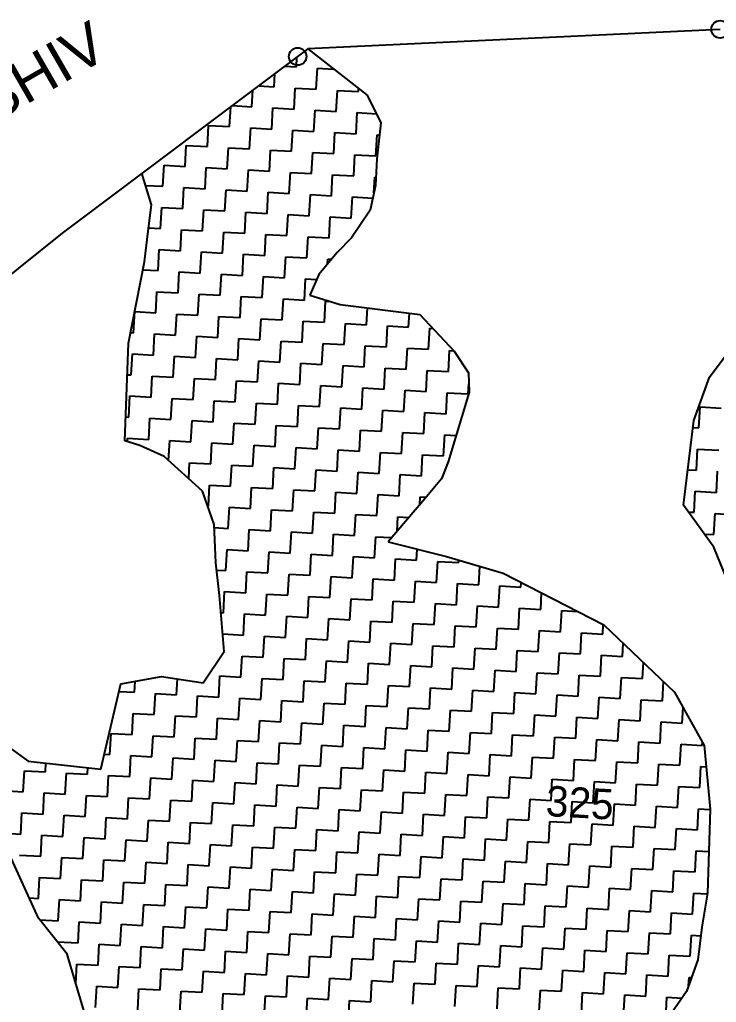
# Model space of a CAD drawing. Header units: metres. Extents: x 284689 to 287152, y 2012663 to 2015676.
# Drawn here: x 285508.4 to 285719.2, y 2015063.5 to 2015360.6 of the extents above; entities that cross this region are included whole.
import ezdxf
from ezdxf.enums import TextEntityAlignment as Align

# ---------------------------------------------------------------- set-up
doc = ezdxf.new("R2010")
doc.units = ezdxf.units.M
doc.header["$MEASUREMENT"] = 0
for name, color, linetype in [('POLY_HATCH', 12, 'Continuous'), ('TEXT_MAPOUT', 7, 'Continuous'), ('TEXT_PARCEL', 7, 'Continuous'), ('V_BOUND_LINE', 7, 'Continuous')]:
    doc.layers.add(name, color=color, linetype=linetype)
doc.styles.get("Standard").update_dxf_attribs({"font": 'arial.ttf'})
doc.styles.add('TEXT_MAP', font='')
doc.styles.get('TEXT_MAP').set_extended_font_data('Kruti Dev 050')

msp = doc.modelspace()

# ---------------------------------------------------------------- linework, layer by layer
for centre in [(285720.36, 2015357.71), (285592.54, 2015349.49)]:
    msp.add_circle(centre, 2.65)
at = {"layer": 'POLY_HATCH'}
for p, q in [((285595.62, 2015351.8), (285613.54, 2015337.83)), ((285613.54, 2015337.83), (285617.71, 2015329.48)), ((285617.71, 2015329.48), (285616.52, 2015318.54)), ((285616.52, 2015318.54), (285616.06, 2015310.45)), ((285548.33, 2015304.7), (285545.43, 2015314.18)), ((285616.06, 2015310.45), (285614.48, 2015303.01)), ((285547.29, 2015296.65), (285548.33, 2015304.7)), ((285614.48, 2015303.01), (285608.79, 2015294.64)), ((285546.2, 2015287.44), (285547.29, 2015296.65)), ((285608.79, 2015294.64), (285604.49, 2015290.25)), ((285604.49, 2015290.25), (285598.9, 2015283.61)), ((285541.33, 2015262.8), (285546.2, 2015287.44)), ((285598.9, 2015283.61), (285596.23, 2015277.38)), ((285596.23, 2015277.38), (285605.35, 2015274.55)), ((285605.35, 2015274.55), (285629.52, 2015271.46)), ((285629.52, 2015271.46), (285639.92, 2015260.44)), ((285717.17, 2015252.53), (285730.34, 2015270.33)), ((285540.26, 2015233.31), (285541.33, 2015262.8)), ((285639.92, 2015260.44), (285644.19, 2015253.83)), ((285644.19, 2015253.83), (285644.44, 2015248.02)), ((285712.37, 2015239.47), (285717.17, 2015252.53)), ((285644.44, 2015248.02), (285638.04, 2015226.95)), ((285709.27, 2015213.85), (285712.37, 2015239.47)), ((285544.81, 2015231.9), (285540.26, 2015233.31)), ((285552.16, 2015228.59), (285544.81, 2015231.9)), ((285563.75, 2015218.09), (285552.16, 2015228.59)), ((285638.04, 2015226.95), (285636.01, 2015221.84)), ((285636.01, 2015221.84), (285631.03, 2015215.75)), ((285567.24, 2015208.04), (285563.75, 2015218.09)), ((285631.03, 2015215.75), (285619.87, 2015202.78)), ((285718.41, 2015201.17), (285709.27, 2015213.85)), ((285567.75, 2015196.42), (285567.24, 2015208.04)), ((285619.87, 2015202.78), (285637.59, 2015198.31)), ((285725.05, 2015185.15), (285718.41, 2015201.17)), ((285637.59, 2015198.31), (285654.7, 2015193.29)), ((285568.93, 2015186.51), (285567.75, 2015196.42)), ((285654.7, 2015193.29), (285685.13, 2015177.68)), ((285570.3, 2015169.63), (285568.93, 2015186.51)), ((285685.13, 2015177.68), (285706.6, 2015157.35)), ((285563.97, 2015160.13), (285570.3, 2015169.63)), ((285539.02, 2015159.8), (285551.32, 2015162)), ((285551.32, 2015162), (285563.97, 2015160.13)), ((285532.94, 2015134.07), (285539.02, 2015159.8)), ((285706.6, 2015157.35), (285715.55, 2015141.2)), ((285503.24, 2015142.11), (285511.04, 2015136.46)), ((285715.55, 2015141.2), (285717.37, 2015121.98)), ((285511.04, 2015136.46), (285532.94, 2015134.07)), ((285717.37, 2015121.98), (285716.52, 2015096.54)), ((285514.12, 2015089.02), (285504.3, 2015110.43)), ((285716.52, 2015096.54), (285714.78, 2015086.21)), ((285522.78, 2015078.11), (285514.12, 2015089.02)), ((285714.78, 2015086.21), (285713.65, 2015076.42)), ((285533.99, 2015040.39), (285522.78, 2015078.11)), ((285713.65, 2015076.42), (285710.21, 2015066.76)), ((285710.21, 2015066.76), (285699.48, 2015051.41))]:
    msp.add_line(p, q, dxfattribs=at)
at = {"layer": 'POLY_HATCH', "linetype": 'Continuous'}
for p, q in [((285592.16, 2015346.35), (285592.32, 2015349.33)), ((285588.61, 2015346.55), (285592.16, 2015346.35)), ((285598.17, 2015339.62), (285598.53, 2015345.99)), ((285598.53, 2015345.99), (285603.43, 2015345.72)), ((285585.42, 2015340.33), (285585.65, 2015344.33)), ((285580.68, 2015340.6), (285585.42, 2015340.33)), ((285591.44, 2015333.6), (285591.8, 2015339.97)), ((285591.8, 2015339.97), (285598.17, 2015339.62)), ((285610.92, 2015338.9), (285610.98, 2015339.83)), ((285578.69, 2015334.32), (285578.97, 2015339.32)), ((285604.19, 2015332.88), (285604.55, 2015339.26)), ((285604.55, 2015339.26), (285610.92, 2015338.9)), ((285571.96, 2015328.3), (285572.3, 2015334.32)), ((285572.74, 2015334.65), (285578.69, 2015334.32)), ((285584.71, 2015327.58), (285585.07, 2015333.96)), ((285585.07, 2015333.96), (285591.44, 2015333.6)), ((285597.46, 2015326.87), (285597.82, 2015333.24)), ((285597.82, 2015333.24), (285604.19, 2015332.88)), ((285610.21, 2015326.15), (285610.56, 2015332.53)), ((285610.56, 2015332.53), (285616.35, 2015332.2)), ((285565.22, 2015322.28), (285565.58, 2015328.66)), ((285565.58, 2015328.66), (285571.96, 2015328.3)), ((285577.97, 2015321.57), (285578.33, 2015327.94)), ((285578.33, 2015327.94), (285584.71, 2015327.58)), ((285590.72, 2015320.85), (285591.08, 2015327.23)), ((285591.08, 2015327.23), (285597.46, 2015326.87)), ((285603.47, 2015320.13), (285603.83, 2015326.51)), ((285603.83, 2015326.51), (285610.21, 2015326.15)), ((285616.22, 2015319.42), (285616.58, 2015325.79)), ((285616.58, 2015325.79), (285617.3, 2015325.75)), ((285558.49, 2015316.27), (285558.85, 2015322.64)), ((285558.85, 2015322.64), (285565.22, 2015322.28)), ((285571.24, 2015315.55), (285571.6, 2015321.93)), ((285571.6, 2015321.93), (285577.97, 2015321.57)), ((285583.99, 2015314.83), (285584.35, 2015321.21)), ((285584.35, 2015321.21), (285590.72, 2015320.85)), ((285596.74, 2015314.12), (285597.1, 2015320.49)), ((285597.1, 2015320.49), (285603.47, 2015320.13)), ((285609.49, 2015313.4), (285609.85, 2015319.78)), ((285609.85, 2015319.78), (285616.22, 2015319.42)), ((285551.76, 2015310.25), (285552.12, 2015316.63)), ((285552.12, 2015316.63), (285558.49, 2015316.27)), ((285564.51, 2015309.53), (285564.87, 2015315.91)), ((285564.87, 2015315.91), (285571.24, 2015315.55)), ((285577.26, 2015308.82), (285577.62, 2015315.19)), ((285577.62, 2015315.19), (285583.99, 2015314.83)), ((285590.01, 2015308.1), (285590.37, 2015314.48)), ((285590.37, 2015314.48), (285596.74, 2015314.12)), ((285602.76, 2015307.38), (285603.11, 2015313.76)), ((285603.11, 2015313.76), (285609.49, 2015313.4)), ((285615.6, 2015308.26), (285615.86, 2015313.04)), ((285615.86, 2015313.04), (285616.21, 2015313.02)), ((285546.54, 2015310.54), (285551.76, 2015310.25)), ((285557.77, 2015303.52), (285558.13, 2015309.89)), ((285558.13, 2015309.89), (285564.51, 2015309.53)), ((285570.52, 2015302.8), (285570.88, 2015309.18)), ((285570.88, 2015309.18), (285577.26, 2015308.82)), ((285583.27, 2015302.08), (285583.63, 2015308.46)), ((285583.63, 2015308.46), (285590.01, 2015308.1)), ((285596.02, 2015301.37), (285596.38, 2015307.74)), ((285596.38, 2015307.74), (285602.76, 2015307.38)), ((285608.77, 2015300.65), (285609.13, 2015307.03)), ((285609.13, 2015307.03), (285615.26, 2015306.68)), ((285551.04, 2015297.5), (285551.4, 2015303.88)), ((285551.4, 2015303.88), (285557.77, 2015303.52)), ((285563.79, 2015296.78), (285564.15, 2015303.16)), ((285564.15, 2015303.16), (285570.52, 2015302.8)), ((285576.54, 2015296.07), (285576.9, 2015302.44)), ((285576.9, 2015302.44), (285583.27, 2015302.08)), ((285589.29, 2015295.35), (285589.65, 2015301.73)), ((285589.65, 2015301.73), (285596.02, 2015301.37)), ((285602.04, 2015294.63), (285602.4, 2015301.01)), ((285602.4, 2015301.01), (285608.77, 2015300.65)), ((285547.43, 2015297.7), (285551.04, 2015297.5)), ((285557.06, 2015290.77), (285557.42, 2015297.14)), ((285557.42, 2015297.14), (285563.79, 2015296.78)), ((285569.81, 2015290.05), (285570.17, 2015296.43)), ((285570.17, 2015296.43), (285576.54, 2015296.07)), ((285582.56, 2015289.33), (285582.92, 2015295.71)), ((285582.92, 2015295.71), (285589.29, 2015295.35)), ((285595.31, 2015288.62), (285595.67, 2015294.99)), ((285595.67, 2015294.99), (285602.04, 2015294.63)), ((285608.41, 2015294.28), (285608.44, 2015294.28)), ((285608.41, 2015294.25), (285608.41, 2015294.28)), ((285550.32, 2015284.75), (285550.68, 2015291.13)), ((285550.68, 2015291.13), (285557.06, 2015290.77)), ((285563.07, 2015284.04), (285563.43, 2015290.41)), ((285563.43, 2015290.41), (285569.81, 2015290.05)), ((285575.82, 2015283.32), (285576.18, 2015289.69)), ((285576.18, 2015289.69), (285582.56, 2015289.33)), ((285588.57, 2015282.6), (285588.93, 2015288.98)), ((285588.93, 2015288.98), (285595.31, 2015288.62)), ((285601.6, 2015286.82), (285601.68, 2015288.26)), ((285601.68, 2015288.26), (285602.76, 2015288.2)), ((285545.72, 2015285.01), (285550.32, 2015284.75)), ((285556.34, 2015278.02), (285556.7, 2015284.39)), ((285556.7, 2015284.39), (285563.07, 2015284.04)), ((285569.09, 2015277.3), (285569.45, 2015283.68)), ((285569.45, 2015283.68), (285575.82, 2015283.32)), ((285581.84, 2015276.59), (285582.2, 2015282.96)), ((285582.2, 2015282.96), (285588.57, 2015282.6)), ((285594.59, 2015275.87), (285594.95, 2015282.24)), ((285594.95, 2015282.24), (285598.23, 2015282.06)), ((285549.61, 2015272), (285549.97, 2015278.38)), ((285549.97, 2015278.38), (285556.34, 2015278.02)), ((285562.36, 2015271.29), (285562.72, 2015277.66)), ((285562.72, 2015277.66), (285569.09, 2015277.3)), ((285575.11, 2015270.57), (285575.47, 2015276.94)), ((285575.47, 2015276.94), (285581.84, 2015276.59)), ((285587.86, 2015269.85), (285588.22, 2015276.23)), ((285588.22, 2015276.23), (285594.59, 2015275.87)), ((285600.61, 2015269.14), (285600.96, 2015275.51)), ((285600.96, 2015275.51), (285602.56, 2015275.42)), ((285542.88, 2015265.99), (285543.23, 2015272.36)), ((285543.23, 2015272.36), (285549.61, 2015272)), ((285555.62, 2015265.27), (285555.98, 2015271.64)), ((285555.98, 2015271.64), (285562.36, 2015271.29)), ((285613.36, 2015268.42), (285613.64, 2015273.49)), ((285626.11, 2015267.7), (285626.34, 2015271.87)), ((285568.37, 2015264.55), (285568.73, 2015270.93)), ((285568.73, 2015270.93), (285575.11, 2015270.57)), ((285581.12, 2015263.84), (285581.48, 2015270.21)), ((285581.48, 2015270.21), (285587.86, 2015269.85)), ((285593.87, 2015263.12), (285594.23, 2015269.49)), ((285594.23, 2015269.49), (285600.61, 2015269.14)), ((285606.62, 2015262.4), (285606.98, 2015268.78)), ((285606.98, 2015268.78), (285613.36, 2015268.42)), ((285541.97, 2015266.04), (285542.88, 2015265.99)), ((285548.89, 2015259.25), (285549.25, 2015265.63)), ((285549.25, 2015265.63), (285555.62, 2015265.27)), ((285619.37, 2015261.69), (285619.73, 2015268.06)), ((285619.73, 2015268.06), (285626.11, 2015267.7)), ((285632.12, 2015260.97), (285632.48, 2015267.34)), ((285632.48, 2015267.34), (285633.46, 2015267.29)), ((285561.64, 2015258.54), (285562, 2015264.91)), ((285562, 2015264.91), (285568.37, 2015264.55)), ((285574.39, 2015257.82), (285574.75, 2015264.19)), ((285574.75, 2015264.19), (285581.12, 2015263.84)), ((285587.14, 2015257.1), (285587.5, 2015263.48)), ((285587.5, 2015263.48), (285593.87, 2015263.12)), ((285599.89, 2015256.39), (285600.25, 2015262.76)), ((285600.25, 2015262.76), (285606.62, 2015262.4)), ((285542.16, 2015253.24), (285542.52, 2015259.61)), ((285542.52, 2015259.61), (285548.89, 2015259.25)), ((285612.64, 2015255.67), (285613, 2015262.04)), ((285613, 2015262.04), (285619.37, 2015261.69)), ((285625.39, 2015254.95), (285625.75, 2015261.33)), ((285625.75, 2015261.33), (285632.12, 2015260.97)), ((285638.14, 2015254.24), (285638.5, 2015260.61)), ((285638.5, 2015260.61), (285639.83, 2015260.54)), ((285554.91, 2015252.52), (285555.27, 2015258.89)), ((285555.27, 2015258.89), (285561.64, 2015258.54)), ((285567.66, 2015251.8), (285568.02, 2015258.18)), ((285568.02, 2015258.18), (285574.39, 2015257.82)), ((285580.41, 2015251.09), (285580.77, 2015257.46)), ((285580.77, 2015257.46), (285587.14, 2015257.1)), ((285593.16, 2015250.37), (285593.52, 2015256.74)), ((285593.52, 2015256.74), (285599.89, 2015256.39)), ((285605.91, 2015249.65), (285606.26, 2015256.03)), ((285606.26, 2015256.03), (285612.64, 2015255.67)), ((285618.66, 2015248.94), (285619.01, 2015255.31)), ((285619.01, 2015255.31), (285625.39, 2015254.95)), ((285631.41, 2015248.22), (285631.76, 2015254.59)), ((285631.76, 2015254.59), (285638.14, 2015254.24)), ((285540.99, 2015253.3), (285542.16, 2015253.24)), ((285548.17, 2015246.5), (285548.53, 2015252.88)), ((285548.53, 2015252.88), (285554.91, 2015252.52)), ((285560.92, 2015245.79), (285561.28, 2015252.16)), ((285561.28, 2015252.16), (285567.66, 2015251.8)), ((285573.67, 2015245.07), (285574.03, 2015251.44)), ((285574.03, 2015251.44), (285580.41, 2015251.09)), ((285586.42, 2015244.35), (285586.78, 2015250.73)), ((285586.78, 2015250.73), (285593.16, 2015250.37)), ((285644.16, 2015247.5), (285644.33, 2015250.58)), ((285599.17, 2015243.64), (285599.53, 2015250.01)), ((285599.53, 2015250.01), (285605.91, 2015249.65)), ((285611.92, 2015242.92), (285612.28, 2015249.29)), ((285612.28, 2015249.29), (285618.66, 2015248.94)), ((285624.67, 2015242.2), (285625.03, 2015248.58)), ((285625.03, 2015248.58), (285631.41, 2015248.22)), ((285637.42, 2015241.49), (285637.78, 2015247.86)), ((285637.78, 2015247.86), (285644.16, 2015247.5)), ((285541.44, 2015240.49), (285541.8, 2015246.86)), ((285541.8, 2015246.86), (285548.17, 2015246.5)), ((285554.19, 2015239.77), (285554.55, 2015246.14)), ((285554.55, 2015246.14), (285560.92, 2015245.79)), ((285566.94, 2015239.05), (285567.3, 2015245.43)), ((285567.3, 2015245.43), (285573.67, 2015245.07)), ((285579.69, 2015238.34), (285580.05, 2015244.71)), ((285580.05, 2015244.71), (285586.42, 2015244.35)), ((285592.44, 2015237.62), (285592.8, 2015243.99)), ((285592.8, 2015243.99), (285599.17, 2015243.64)), ((285605.19, 2015236.9), (285605.55, 2015243.28)), ((285605.55, 2015243.28), (285611.92, 2015242.92)), ((285617.94, 2015236.19), (285618.3, 2015242.56)), ((285618.3, 2015242.56), (285624.67, 2015242.2)), ((285630.69, 2015235.47), (285631.05, 2015241.84)), ((285631.05, 2015241.84), (285637.42, 2015241.49)), ((285713.92, 2015237.19), (285714.28, 2015243.56)), ((285714.28, 2015243.56), (285720.65, 2015243.2)), ((285540.52, 2015240.54), (285541.44, 2015240.49)), ((285547.46, 2015233.75), (285547.82, 2015240.13)), ((285547.82, 2015240.13), (285554.19, 2015239.77)), ((285560.21, 2015233.04), (285560.57, 2015239.41)), ((285560.57, 2015239.41), (285566.94, 2015239.05)), ((285572.96, 2015232.32), (285573.32, 2015238.69)), ((285573.32, 2015238.69), (285579.69, 2015238.34)), ((285585.71, 2015231.6), (285586.07, 2015237.98)), ((285586.07, 2015237.98), (285592.44, 2015237.62)), ((285598.46, 2015230.89), (285598.81, 2015237.26)), ((285598.81, 2015237.26), (285605.19, 2015236.9)), ((285611.21, 2015230.17), (285611.56, 2015236.54)), ((285611.56, 2015236.54), (285617.94, 2015236.19)), ((285623.96, 2015229.45), (285624.31, 2015235.83)), ((285624.31, 2015235.83), (285630.69, 2015235.47)), ((285712.11, 2015237.29), (285713.92, 2015237.19)), ((285541.03, 2015233.07), (285541.08, 2015234.11)), ((285541.08, 2015234.11), (285547.46, 2015233.75)), ((285553.5, 2015227.38), (285553.83, 2015233.4)), ((285553.83, 2015233.4), (285560.21, 2015233.04)), ((285636.71, 2015228.74), (285637.06, 2015235.11)), ((285637.06, 2015235.11), (285640.46, 2015234.92)), ((285566.22, 2015226.3), (285566.58, 2015232.68)), ((285566.58, 2015232.68), (285572.96, 2015232.32)), ((285578.97, 2015225.59), (285579.33, 2015231.96)), ((285579.33, 2015231.96), (285585.71, 2015231.6)), ((285591.72, 2015224.87), (285592.08, 2015231.25)), ((285592.08, 2015231.25), (285598.46, 2015230.89)), ((285604.47, 2015224.15), (285604.83, 2015230.53)), ((285604.83, 2015230.53), (285611.21, 2015230.17)), ((285617.22, 2015223.44), (285617.58, 2015229.81)), ((285617.58, 2015229.81), (285623.96, 2015229.45)), ((285713.2, 2015224.44), (285713.56, 2015230.81)), ((285713.56, 2015230.81), (285719.94, 2015230.45)), ((285629.97, 2015222.72), (285630.33, 2015229.1)), ((285630.33, 2015229.1), (285636.71, 2015228.74)), ((285559.58, 2015221.87), (285559.85, 2015226.66)), ((285559.85, 2015226.66), (285566.22, 2015226.3)), ((285572.24, 2015219.57), (285572.6, 2015225.95)), ((285572.6, 2015225.95), (285578.97, 2015225.59)), ((285584.99, 2015218.85), (285585.35, 2015225.23)), ((285585.35, 2015225.23), (285591.72, 2015224.87)), ((285597.74, 2015218.14), (285598.1, 2015224.51)), ((285598.1, 2015224.51), (285604.47, 2015224.15)), ((285610.49, 2015217.42), (285610.85, 2015223.8)), ((285610.85, 2015223.8), (285617.22, 2015223.44)), ((285710.57, 2015224.58), (285713.2, 2015224.44)), ((285719.22, 2015217.7), (285719.58, 2015224.08)), ((285623.24, 2015216.7), (285623.6, 2015223.08)), ((285623.6, 2015223.08), (285629.97, 2015222.72)), ((285565.51, 2015213.55), (285565.87, 2015219.93)), ((285565.87, 2015219.93), (285572.24, 2015219.57)), ((285578.26, 2015212.84), (285578.62, 2015219.21)), ((285578.62, 2015219.21), (285584.99, 2015218.85)), ((285591.01, 2015212.12), (285591.37, 2015218.5)), ((285591.37, 2015218.5), (285597.74, 2015218.14)), ((285712.49, 2015211.69), (285712.84, 2015218.06)), ((285712.84, 2015218.06), (285719.22, 2015217.7)), ((285603.76, 2015211.4), (285604.11, 2015217.78)), ((285604.11, 2015217.78), (285610.49, 2015217.42)), ((285616.51, 2015210.69), (285616.86, 2015217.06)), ((285616.86, 2015217.06), (285623.24, 2015216.7)), ((285629.48, 2015213.95), (285629.61, 2015216.35)), ((285629.61, 2015216.35), (285631.43, 2015216.24)), ((285565.32, 2015213.56), (285565.51, 2015213.55)), ((285571.52, 2015206.82), (285571.88, 2015213.2)), ((285571.88, 2015213.2), (285578.26, 2015212.84)), ((285584.27, 2015206.1), (285584.63, 2015212.48)), ((285584.63, 2015212.48), (285591.01, 2015212.12)), ((285597.02, 2015205.39), (285597.38, 2015211.76)), ((285597.38, 2015211.76), (285603.76, 2015211.4)), ((285609.77, 2015204.67), (285610.13, 2015211.05)), ((285610.13, 2015211.05), (285616.51, 2015210.69)), ((285622.64, 2015206), (285622.88, 2015210.33)), ((285622.88, 2015210.33), (285626.2, 2015210.14)), ((285710.75, 2015211.78), (285712.49, 2015211.69)), ((285718.5, 2015204.95), (285718.86, 2015211.33)), ((285718.86, 2015211.33), (285725.24, 2015210.97)), ((285567.29, 2015207.06), (285571.52, 2015206.82)), ((285577.54, 2015200.09), (285577.9, 2015206.46)), ((285577.9, 2015206.46), (285584.27, 2015206.1)), ((285590.29, 2015199.37), (285590.65, 2015205.75)), ((285590.65, 2015205.75), (285597.02, 2015205.39)), ((285603.04, 2015198.65), (285603.4, 2015205.03)), ((285603.4, 2015205.03), (285609.77, 2015204.67)), ((285615.79, 2015197.94), (285616.15, 2015204.31)), ((285616.15, 2015204.31), (285620.95, 2015204.04)), ((285715.56, 2015205.12), (285718.5, 2015204.95)), ((285570.81, 2015194.07), (285571.17, 2015200.45)), ((285571.17, 2015200.45), (285577.54, 2015200.09)), ((285628.54, 2015197.22), (285628.73, 2015200.55)), ((285583.56, 2015193.35), (285583.92, 2015199.73)), ((285583.92, 2015199.73), (285590.29, 2015199.37)), ((285596.31, 2015192.64), (285596.67, 2015199.01)), ((285596.67, 2015199.01), (285603.04, 2015198.65)), ((285609.06, 2015191.92), (285609.41, 2015198.3)), ((285609.41, 2015198.3), (285615.79, 2015197.94)), ((285621.81, 2015191.2), (285622.16, 2015197.58)), ((285622.16, 2015197.58), (285628.54, 2015197.22)), ((285641.29, 2015196.5), (285641.33, 2015197.22)), ((285568.01, 2015194.23), (285570.81, 2015194.07)), ((285634.56, 2015190.49), (285634.91, 2015196.86)), ((285634.91, 2015196.86), (285641.29, 2015196.5)), ((285647.31, 2015189.77), (285647.62, 2015195.37)), ((285576.82, 2015187.34), (285577.18, 2015193.71)), ((285577.18, 2015193.71), (285583.56, 2015193.35)), ((285589.57, 2015186.62), (285589.93, 2015193)), ((285589.93, 2015193), (285596.31, 2015192.64)), ((285602.32, 2015185.9), (285602.68, 2015192.28)), ((285602.68, 2015192.28), (285609.06, 2015191.92)), ((285615.07, 2015185.19), (285615.43, 2015191.56)), ((285615.43, 2015191.56), (285621.81, 2015191.2)), ((285627.82, 2015184.47), (285628.18, 2015190.85)), ((285628.18, 2015190.85), (285634.56, 2015190.49)), ((285640.57, 2015183.75), (285640.93, 2015190.13)), ((285640.93, 2015190.13), (285647.31, 2015189.77)), ((285653.32, 2015183.04), (285653.68, 2015189.41)), ((285653.68, 2015189.41), (285660.05, 2015189.05)), ((285660.05, 2015189.05), (285660.14, 2015190.51)), ((285570.09, 2015181.32), (285570.45, 2015187.7)), ((285570.45, 2015187.7), (285576.82, 2015187.34)), ((285582.84, 2015180.61), (285583.2, 2015186.98)), ((285583.2, 2015186.98), (285589.57, 2015186.62)), ((285595.59, 2015179.89), (285595.95, 2015186.26)), ((285595.95, 2015186.26), (285602.32, 2015185.9)), ((285608.34, 2015179.17), (285608.7, 2015185.55)), ((285608.7, 2015185.55), (285615.07, 2015185.19)), ((285666.07, 2015182.32), (285666.35, 2015187.32)), ((285621.09, 2015178.46), (285621.45, 2015184.83)), ((285621.45, 2015184.83), (285627.82, 2015184.47)), ((285633.84, 2015177.74), (285634.2, 2015184.11)), ((285634.2, 2015184.11), (285640.57, 2015183.75)), ((285646.59, 2015177.02), (285646.95, 2015183.4)), ((285646.95, 2015183.4), (285653.32, 2015183.04)), ((285659.34, 2015176.31), (285659.7, 2015182.68)), ((285659.7, 2015182.68), (285666.07, 2015182.32)), ((285569.35, 2015181.36), (285570.09, 2015181.32)), ((285576.11, 2015174.59), (285576.47, 2015180.96)), ((285576.47, 2015180.96), (285582.84, 2015180.61)), ((285588.86, 2015173.87), (285589.22, 2015180.25)), ((285589.22, 2015180.25), (285595.59, 2015179.89)), ((285601.61, 2015173.16), (285601.96, 2015179.53)), ((285601.96, 2015179.53), (285608.34, 2015179.17)), ((285672.09, 2015175.59), (285672.45, 2015181.96)), ((285672.45, 2015181.96), (285677.32, 2015181.69)), ((285614.36, 2015172.44), (285614.71, 2015178.81)), ((285614.71, 2015178.81), (285621.09, 2015178.46)), ((285627.11, 2015171.72), (285627.46, 2015178.1)), ((285627.46, 2015178.1), (285633.84, 2015177.74)), ((285639.86, 2015171.01), (285640.21, 2015177.38)), ((285640.21, 2015177.38), (285646.59, 2015177.02)), ((285652.6, 2015170.29), (285652.96, 2015176.66)), ((285652.96, 2015176.66), (285659.34, 2015176.31)), ((285684.84, 2015174.87), (285685, 2015177.75)), ((285569.87, 2015174.94), (285576.11, 2015174.59)), ((285582.12, 2015167.86), (285582.48, 2015174.23)), ((285582.48, 2015174.23), (285588.86, 2015173.87)), ((285594.87, 2015167.14), (285595.23, 2015173.51)), ((285595.23, 2015173.51), (285601.61, 2015173.16)), ((285665.35, 2015169.57), (285665.71, 2015175.95)), ((285665.71, 2015175.95), (285672.09, 2015175.59)), ((285678.1, 2015168.86), (285678.46, 2015175.23)), ((285678.46, 2015175.23), (285684.84, 2015174.87)), ((285607.62, 2015166.42), (285607.98, 2015172.8)), ((285607.98, 2015172.8), (285614.36, 2015172.44)), ((285620.37, 2015165.71), (285620.73, 2015172.08)), ((285620.73, 2015172.08), (285627.11, 2015171.72)), ((285633.12, 2015164.99), (285633.48, 2015171.36)), ((285633.48, 2015171.36), (285639.86, 2015171.01)), ((285645.87, 2015164.27), (285646.23, 2015170.65)), ((285646.23, 2015170.65), (285652.6, 2015170.29)), ((285690.85, 2015168.14), (285691.07, 2015172.05)), ((285575.39, 2015161.84), (285575.75, 2015168.21)), ((285575.75, 2015168.21), (285582.12, 2015167.86)), ((285588.14, 2015161.12), (285588.5, 2015167.5)), ((285588.5, 2015167.5), (285594.87, 2015167.14)), ((285658.62, 2015163.56), (285658.98, 2015169.93)), ((285658.98, 2015169.93), (285665.35, 2015169.57)), ((285671.37, 2015162.84), (285671.73, 2015169.21)), ((285671.73, 2015169.21), (285678.1, 2015168.86)), ((285684.12, 2015162.12), (285684.48, 2015168.5)), ((285684.48, 2015168.5), (285690.85, 2015168.14)), ((285600.89, 2015160.41), (285601.25, 2015166.78)), ((285601.25, 2015166.78), (285607.62, 2015166.42)), ((285613.64, 2015159.69), (285614, 2015166.06)), ((285614, 2015166.06), (285620.37, 2015165.71)), ((285626.39, 2015158.97), (285626.75, 2015165.35)), ((285626.75, 2015165.35), (285633.12, 2015164.99)), ((285639.14, 2015158.26), (285639.5, 2015164.63)), ((285639.5, 2015164.63), (285645.87, 2015164.27)), ((285696.87, 2015161.41), (285697.15, 2015166.31)), ((285568.66, 2015155.82), (285569.02, 2015162.2)), ((285569.02, 2015162.2), (285575.39, 2015161.84)), ((285581.41, 2015155.11), (285581.77, 2015161.48)), ((285581.77, 2015161.48), (285588.14, 2015161.12)), ((285651.89, 2015157.54), (285652.25, 2015163.91)), ((285652.25, 2015163.91), (285658.62, 2015163.56)), ((285664.64, 2015156.82), (285665, 2015163.2)), ((285665, 2015163.2), (285671.37, 2015162.84)), ((285677.39, 2015156.11), (285677.75, 2015162.48)), ((285677.75, 2015162.48), (285684.12, 2015162.12)), ((285690.14, 2015155.39), (285690.5, 2015161.76)), ((285690.5, 2015161.76), (285696.87, 2015161.41)), ((285543.16, 2015157.26), (285543.34, 2015160.57)), ((285555.91, 2015156.54), (285556.17, 2015161.29)), ((285594.16, 2015154.39), (285594.52, 2015160.76)), ((285594.52, 2015160.76), (285600.89, 2015160.41)), ((285606.91, 2015153.67), (285607.26, 2015160.05)), ((285607.26, 2015160.05), (285613.64, 2015159.69)), ((285619.66, 2015152.96), (285620.01, 2015159.33)), ((285620.01, 2015159.33), (285626.39, 2015158.97)), ((285632.41, 2015152.24), (285632.76, 2015158.61)), ((285632.76, 2015158.61), (285639.14, 2015158.26)), ((285702.89, 2015154.67), (285703.22, 2015160.56)), ((285538.48, 2015157.52), (285543.16, 2015157.26)), ((285549.17, 2015150.52), (285549.53, 2015156.9)), ((285549.53, 2015156.9), (285555.91, 2015156.54)), ((285561.92, 2015149.81), (285562.28, 2015156.18)), ((285562.28, 2015156.18), (285568.66, 2015155.82)), ((285574.67, 2015149.09), (285575.03, 2015155.46)), ((285575.03, 2015155.46), (285581.41, 2015155.11)), ((285645.16, 2015151.52), (285645.51, 2015157.9)), ((285645.51, 2015157.9), (285651.89, 2015157.54)), ((285657.9, 2015150.81), (285658.26, 2015157.18)), ((285658.26, 2015157.18), (285664.64, 2015156.82)), ((285670.65, 2015150.09), (285671.01, 2015156.46)), ((285671.01, 2015156.46), (285677.39, 2015156.11)), ((285683.4, 2015149.37), (285683.76, 2015155.75)), ((285683.76, 2015155.75), (285690.14, 2015155.39)), ((285587.42, 2015148.37), (285587.78, 2015154.75)), ((285587.78, 2015154.75), (285594.16, 2015154.39)), ((285600.17, 2015147.66), (285600.53, 2015154.03)), ((285600.53, 2015154.03), (285606.91, 2015153.67)), ((285612.92, 2015146.94), (285613.28, 2015153.31)), ((285613.28, 2015153.31), (285619.66, 2015152.96)), ((285625.67, 2015146.22), (285626.03, 2015152.6)), ((285626.03, 2015152.6), (285632.41, 2015152.24)), ((285696.15, 2015148.66), (285696.51, 2015155.03)), ((285696.51, 2015155.03), (285702.89, 2015154.67)), ((285708.9, 2015147.94), (285709.17, 2015152.72)), ((285542.44, 2015144.51), (285542.8, 2015150.88)), ((285542.8, 2015150.88), (285549.17, 2015150.52)), ((285555.19, 2015143.79), (285555.55, 2015150.16)), ((285555.55, 2015150.16), (285561.92, 2015149.81)), ((285638.42, 2015145.51), (285638.78, 2015151.88)), ((285638.78, 2015151.88), (285645.16, 2015151.52)), ((285651.17, 2015144.79), (285651.53, 2015151.16)), ((285651.53, 2015151.16), (285657.9, 2015150.81)), ((285663.92, 2015144.07), (285664.28, 2015150.45)), ((285664.28, 2015150.45), (285670.65, 2015150.09)), ((285676.67, 2015143.36), (285677.03, 2015149.73)), ((285677.03, 2015149.73), (285683.4, 2015149.37)), ((285567.94, 2015143.07), (285568.3, 2015149.45)), ((285568.3, 2015149.45), (285574.67, 2015149.09)), ((285580.69, 2015142.36), (285581.05, 2015148.73)), ((285581.05, 2015148.73), (285587.42, 2015148.37)), ((285593.44, 2015141.64), (285593.8, 2015148.01)), ((285593.8, 2015148.01), (285600.17, 2015147.66)), ((285606.19, 2015140.92), (285606.55, 2015147.3)), ((285606.55, 2015147.3), (285612.92, 2015146.94)), ((285618.94, 2015140.21), (285619.3, 2015146.58)), ((285619.3, 2015146.58), (285625.67, 2015146.22)), ((285689.42, 2015142.64), (285689.78, 2015149.01)), ((285689.78, 2015149.01), (285696.15, 2015148.66)), ((285702.17, 2015141.92), (285702.53, 2015148.3)), ((285702.53, 2015148.3), (285708.9, 2015147.94)), ((285535.71, 2015138.49), (285536.07, 2015144.86)), ((285536.07, 2015144.86), (285542.44, 2015144.51)), ((285548.46, 2015137.77), (285548.82, 2015144.15)), ((285548.82, 2015144.15), (285555.19, 2015143.79)), ((285631.69, 2015139.49), (285632.05, 2015145.86)), ((285632.05, 2015145.86), (285638.42, 2015145.51)), ((285644.44, 2015138.77), (285644.8, 2015145.15)), ((285644.8, 2015145.15), (285651.17, 2015144.79)), ((285657.19, 2015138.06), (285657.55, 2015144.43)), ((285657.55, 2015144.43), (285663.92, 2015144.07)), ((285669.94, 2015137.34), (285670.3, 2015143.71)), ((285670.3, 2015143.71), (285676.67, 2015143.36)), ((285561.21, 2015137.06), (285561.57, 2015143.43)), ((285561.57, 2015143.43), (285567.94, 2015143.07)), ((285573.96, 2015136.34), (285574.32, 2015142.71)), ((285574.32, 2015142.71), (285580.69, 2015142.36)), ((285586.71, 2015135.62), (285587.07, 2015142)), ((285587.07, 2015142), (285593.44, 2015141.64)), ((285599.46, 2015134.91), (285599.81, 2015141.28)), ((285599.81, 2015141.28), (285606.19, 2015140.92)), ((285682.69, 2015136.62), (285683.05, 2015143)), ((285683.05, 2015143), (285689.42, 2015142.64)), ((285695.44, 2015135.91), (285695.8, 2015142.28)), ((285695.8, 2015142.28), (285702.17, 2015141.92)), ((285708.19, 2015135.19), (285708.54, 2015141.56)), ((285708.54, 2015141.56), (285714.92, 2015141.21)), ((285714.92, 2015141.21), (285714.98, 2015142.24)), ((285534.01, 2015138.59), (285535.71, 2015138.49)), ((285541.73, 2015131.76), (285542.08, 2015138.13)), ((285542.08, 2015138.13), (285548.46, 2015137.77)), ((285612.21, 2015134.19), (285612.56, 2015140.56)), ((285612.56, 2015140.56), (285618.94, 2015140.21)), ((285624.96, 2015133.47), (285625.31, 2015139.85)), ((285625.31, 2015139.85), (285631.69, 2015139.49)), ((285637.71, 2015132.76), (285638.06, 2015139.13)), ((285638.06, 2015139.13), (285644.44, 2015138.77)), ((285650.45, 2015132.04), (285650.81, 2015138.41)), ((285650.81, 2015138.41), (285657.19, 2015138.06)), ((285663.2, 2015131.32), (285663.56, 2015137.7)), ((285663.56, 2015137.7), (285669.94, 2015137.34)), ((285516.23, 2015133.19), (285516.38, 2015135.88)), ((285554.47, 2015131.04), (285554.83, 2015137.41)), ((285554.83, 2015137.41), (285561.21, 2015137.06)), ((285567.22, 2015130.32), (285567.58, 2015136.7)), ((285567.58, 2015136.7), (285573.96, 2015136.34)), ((285579.97, 2015129.61), (285580.33, 2015135.98)), ((285580.33, 2015135.98), (285586.71, 2015135.62)), ((285592.72, 2015128.89), (285593.08, 2015135.26)), ((285593.08, 2015135.26), (285599.46, 2015134.91)), ((285675.95, 2015130.61), (285676.31, 2015136.98)), ((285676.31, 2015136.98), (285682.69, 2015136.62)), ((285688.7, 2015129.89), (285689.06, 2015136.26)), ((285689.06, 2015136.26), (285695.44, 2015135.91)), ((285701.45, 2015129.17), (285701.81, 2015135.55)), ((285701.81, 2015135.55), (285708.19, 2015135.19)), ((285714.2, 2015128.46), (285714.56, 2015134.83)), ((285714.56, 2015134.83), (285716.16, 2015134.74)), ((285509.49, 2015127.17), (285509.85, 2015133.55)), ((285509.85, 2015133.55), (285516.23, 2015133.19)), ((285522.24, 2015126.46), (285522.6, 2015132.83)), ((285522.6, 2015132.83), (285528.98, 2015132.47)), ((285528.98, 2015132.47), (285529.09, 2015134.49)), ((285534.99, 2015125.74), (285535.35, 2015132.12)), ((285535.35, 2015132.12), (285541.73, 2015131.76)), ((285605.47, 2015128.17), (285605.83, 2015134.55)), ((285605.83, 2015134.55), (285612.21, 2015134.19)), ((285618.22, 2015127.46), (285618.58, 2015133.83)), ((285618.58, 2015133.83), (285624.96, 2015133.47)), ((285630.97, 2015126.74), (285631.33, 2015133.11)), ((285631.33, 2015133.11), (285637.71, 2015132.76)), ((285643.72, 2015126.02), (285644.08, 2015132.4)), ((285644.08, 2015132.4), (285650.45, 2015132.04)), ((285547.74, 2015125.02), (285548.1, 2015131.4)), ((285548.1, 2015131.4), (285554.47, 2015131.04)), ((285560.49, 2015124.31), (285560.85, 2015130.68)), ((285560.85, 2015130.68), (285567.22, 2015130.32)), ((285573.24, 2015123.59), (285573.6, 2015129.97)), ((285573.6, 2015129.97), (285579.97, 2015129.61)), ((285585.99, 2015122.87), (285586.35, 2015129.25)), ((285586.35, 2015129.25), (285592.72, 2015128.89)), ((285656.47, 2015125.31), (285656.83, 2015131.68)), ((285656.83, 2015131.68), (285663.2, 2015131.32)), ((285669.22, 2015124.59), (285669.58, 2015130.96)), ((285669.58, 2015130.96), (285675.95, 2015130.61)), ((285681.97, 2015123.87), (285682.33, 2015130.25)), ((285682.33, 2015130.25), (285688.7, 2015129.89)), ((285694.72, 2015123.16), (285695.08, 2015129.53)), ((285695.08, 2015129.53), (285701.45, 2015129.17)), ((285707.47, 2015122.44), (285707.83, 2015128.81)), ((285707.83, 2015128.81), (285714.2, 2015128.46)), ((285503.12, 2015127.53), (285509.49, 2015127.17)), ((285515.51, 2015120.44), (285515.87, 2015126.82)), ((285515.87, 2015126.82), (285522.24, 2015126.46)), ((285528.26, 2015119.72), (285528.62, 2015126.1)), ((285528.62, 2015126.1), (285534.99, 2015125.74)), ((285598.74, 2015122.16), (285599.1, 2015128.53)), ((285599.1, 2015128.53), (285605.47, 2015128.17)), ((285611.49, 2015121.44), (285611.85, 2015127.82)), ((285611.85, 2015127.82), (285618.22, 2015127.46)), ((285624.24, 2015120.72), (285624.6, 2015127.1)), ((285624.6, 2015127.1), (285630.97, 2015126.74)), ((285636.99, 2015120.01), (285637.35, 2015126.38)), ((285637.35, 2015126.38), (285643.72, 2015126.02)), ((285541.01, 2015119.01), (285541.37, 2015125.38)), ((285541.37, 2015125.38), (285547.74, 2015125.02)), ((285553.76, 2015118.29), (285554.12, 2015124.67)), ((285554.12, 2015124.67), (285560.49, 2015124.31)), ((285566.51, 2015117.57), (285566.87, 2015123.95)), ((285566.87, 2015123.95), (285573.24, 2015123.59)), ((285579.26, 2015116.86), (285579.62, 2015123.23)), ((285579.62, 2015123.23), (285585.99, 2015122.87)), ((285649.74, 2015119.29), (285650.1, 2015125.67)), ((285650.1, 2015125.67), (285656.47, 2015125.31)), ((285662.49, 2015118.57), (285662.85, 2015124.95)), ((285662.85, 2015124.95), (285669.22, 2015124.59)), ((285675.24, 2015117.86), (285675.6, 2015124.23)), ((285675.6, 2015124.23), (285681.97, 2015123.87)), ((285687.99, 2015117.14), (285688.35, 2015123.52)), ((285688.35, 2015123.52), (285694.72, 2015123.16)), ((285700.74, 2015116.42), (285701.09, 2015122.8)), ((285701.09, 2015122.8), (285707.47, 2015122.44)), ((285508.78, 2015114.42), (285509.13, 2015120.8)), ((285509.13, 2015120.8), (285515.51, 2015120.44)), ((285521.53, 2015113.71), (285521.88, 2015120.08)), ((285521.88, 2015120.08), (285528.26, 2015119.72)), ((285592.01, 2015116.14), (285592.37, 2015122.52)), ((285592.37, 2015122.52), (285598.74, 2015122.16)), ((285604.76, 2015115.42), (285605.11, 2015121.8)), ((285605.11, 2015121.8), (285611.49, 2015121.44)), ((285617.51, 2015114.71), (285617.86, 2015121.08)), ((285617.86, 2015121.08), (285624.24, 2015120.72)), ((285630.26, 2015113.99), (285630.61, 2015120.37)), ((285630.61, 2015120.37), (285636.99, 2015120.01)), ((285713.49, 2015115.71), (285713.84, 2015122.08)), ((285713.84, 2015122.08), (285717.37, 2015121.88)), ((285534.28, 2015112.99), (285534.63, 2015119.37)), ((285534.63, 2015119.37), (285541.01, 2015119.01)), ((285547.02, 2015112.27), (285547.38, 2015118.65)), ((285547.38, 2015118.65), (285553.76, 2015118.29)), ((285559.77, 2015111.56), (285560.13, 2015117.93)), ((285560.13, 2015117.93), (285566.51, 2015117.57)), ((285572.52, 2015110.84), (285572.88, 2015117.22)), ((285572.88, 2015117.22), (285579.26, 2015116.86)), ((285643.01, 2015113.27), (285643.36, 2015119.65)), ((285643.36, 2015119.65), (285649.74, 2015119.29)), ((285655.75, 2015112.56), (285656.11, 2015118.93)), ((285656.11, 2015118.93), (285662.49, 2015118.57)), ((285668.5, 2015111.84), (285668.86, 2015118.22)), ((285668.86, 2015118.22), (285675.24, 2015117.86)), ((285681.25, 2015111.12), (285681.61, 2015117.5)), ((285681.61, 2015117.5), (285687.99, 2015117.14)), ((285502.62, 2015114.77), (285508.78, 2015114.42)), ((285514.79, 2015107.69), (285515.15, 2015114.07)), ((285515.15, 2015114.07), (285521.53, 2015113.71)), ((285585.27, 2015110.12), (285585.63, 2015116.5)), ((285585.63, 2015116.5), (285592.01, 2015116.14)), ((285598.02, 2015109.41), (285598.38, 2015115.78)), ((285598.38, 2015115.78), (285604.76, 2015115.42)), ((285610.77, 2015108.69), (285611.13, 2015115.07)), ((285611.13, 2015115.07), (285617.51, 2015114.71)), ((285623.52, 2015107.97), (285623.88, 2015114.35)), ((285623.88, 2015114.35), (285630.26, 2015113.99)), ((285694, 2015110.41), (285694.36, 2015116.78)), ((285694.36, 2015116.78), (285700.74, 2015116.42)), ((285706.75, 2015109.69), (285707.11, 2015116.07)), ((285707.11, 2015116.07), (285713.49, 2015115.71)), ((285527.54, 2015106.97), (285527.9, 2015113.35)), ((285527.9, 2015113.35), (285534.28, 2015112.99)), ((285540.29, 2015106.26), (285540.65, 2015112.63)), ((285540.65, 2015112.63), (285547.02, 2015112.27)), ((285553.04, 2015105.54), (285553.4, 2015111.92)), ((285553.4, 2015111.92), (285559.77, 2015111.56)), ((285565.79, 2015104.82), (285566.15, 2015111.2)), ((285566.15, 2015111.2), (285572.52, 2015110.84)), ((285636.27, 2015107.26), (285636.63, 2015113.63)), ((285636.63, 2015113.63), (285643.01, 2015113.27)), ((285649.02, 2015106.54), (285649.38, 2015112.92)), ((285649.38, 2015112.92), (285655.75, 2015112.56)), ((285661.77, 2015105.82), (285662.13, 2015112.2)), ((285662.13, 2015112.2), (285668.5, 2015111.84)), ((285674.52, 2015105.11), (285674.88, 2015111.48)), ((285674.88, 2015111.48), (285681.25, 2015111.12)), ((285508.42, 2015108.05), (285514.79, 2015107.69)), ((285578.54, 2015104.11), (285578.9, 2015110.48)), ((285578.9, 2015110.48), (285585.27, 2015110.12)), ((285591.29, 2015103.39), (285591.65, 2015109.77)), ((285591.65, 2015109.77), (285598.02, 2015109.41)), ((285604.04, 2015102.67), (285604.4, 2015109.05)), ((285604.4, 2015109.05), (285610.77, 2015108.69)), ((285616.79, 2015101.96), (285617.15, 2015108.33)), ((285617.15, 2015108.33), (285623.52, 2015107.97)), ((285687.27, 2015104.39), (285687.63, 2015110.77)), ((285687.63, 2015110.77), (285694, 2015110.41)), ((285700.02, 2015103.67), (285700.38, 2015110.05)), ((285700.38, 2015110.05), (285706.75, 2015109.69)), ((285712.77, 2015102.96), (285713.13, 2015109.33)), ((285713.13, 2015109.33), (285716.94, 2015109.12)), ((285520.81, 2015100.96), (285521.17, 2015107.33)), ((285521.17, 2015107.33), (285527.54, 2015106.97)), ((285533.56, 2015100.24), (285533.92, 2015106.62)), ((285533.92, 2015106.62), (285540.29, 2015106.26)), ((285546.31, 2015099.52), (285546.67, 2015105.9)), ((285546.67, 2015105.9), (285553.04, 2015105.54)), ((285559.06, 2015098.81), (285559.42, 2015105.18)), ((285559.42, 2015105.18), (285565.79, 2015104.82)), ((285629.54, 2015101.24), (285629.9, 2015107.62)), ((285629.9, 2015107.62), (285636.27, 2015107.26)), ((285642.29, 2015100.52), (285642.65, 2015106.9)), ((285642.65, 2015106.9), (285649.02, 2015106.54)), ((285655.04, 2015099.81), (285655.4, 2015106.18)), ((285655.4, 2015106.18), (285661.77, 2015105.82)), ((285667.79, 2015099.09), (285668.15, 2015105.47)), ((285668.15, 2015105.47), (285674.52, 2015105.11)), ((285571.81, 2015098.09), (285572.17, 2015104.47)), ((285572.17, 2015104.47), (285578.54, 2015104.11)), ((285584.56, 2015097.37), (285584.92, 2015103.75)), ((285584.92, 2015103.75), (285591.29, 2015103.39)), ((285597.31, 2015096.66), (285597.66, 2015103.03)), ((285597.66, 2015103.03), (285604.04, 2015102.67)), ((285610.06, 2015095.94), (285610.41, 2015102.32)), ((285610.41, 2015102.32), (285616.79, 2015101.96)), ((285680.54, 2015098.37), (285680.9, 2015104.75)), ((285680.9, 2015104.75), (285687.27, 2015104.39)), ((285693.29, 2015097.66), (285693.65, 2015104.03)), ((285693.65, 2015104.03), (285700.02, 2015103.67)), ((285706.04, 2015096.94), (285706.39, 2015103.32)), ((285706.39, 2015103.32), (285712.77, 2015102.96)), ((285514.08, 2015094.94), (285514.43, 2015101.32)), ((285514.43, 2015101.32), (285520.81, 2015100.96)), ((285526.83, 2015094.22), (285527.18, 2015100.6)), ((285527.18, 2015100.6), (285533.56, 2015100.24)), ((285539.58, 2015093.51), (285539.93, 2015099.88)), ((285539.93, 2015099.88), (285546.31, 2015099.52)), ((285552.32, 2015092.79), (285552.68, 2015099.17)), ((285552.68, 2015099.17), (285559.06, 2015098.81)), ((285622.81, 2015095.22), (285623.16, 2015101.6)), ((285623.16, 2015101.6), (285629.54, 2015101.24)), ((285635.56, 2015094.51), (285635.91, 2015100.88)), ((285635.91, 2015100.88), (285642.29, 2015100.52)), ((285648.3, 2015093.79), (285648.66, 2015100.17)), ((285648.66, 2015100.17), (285655.04, 2015099.81)), ((285661.05, 2015093.07), (285661.41, 2015099.45)), ((285661.41, 2015099.45), (285667.79, 2015099.09)), ((285565.07, 2015092.07), (285565.43, 2015098.45)), ((285565.43, 2015098.45), (285571.81, 2015098.09)), ((285577.82, 2015091.36), (285578.18, 2015097.73)), ((285578.18, 2015097.73), (285584.56, 2015097.37)), ((285590.57, 2015090.64), (285590.93, 2015097.02)), ((285590.93, 2015097.02), (285597.31, 2015096.66)), ((285603.32, 2015089.92), (285603.68, 2015096.3)), ((285603.68, 2015096.3), (285610.06, 2015095.94)), ((285673.8, 2015092.36), (285674.16, 2015098.73)), ((285674.16, 2015098.73), (285680.54, 2015098.37)), ((285686.55, 2015091.64), (285686.91, 2015098.02)), ((285686.91, 2015098.02), (285693.29, 2015097.66)), ((285699.3, 2015090.92), (285699.66, 2015097.3)), ((285699.66, 2015097.3), (285706.04, 2015096.94)), ((285712.05, 2015090.21), (285712.41, 2015096.58)), ((285712.41, 2015096.58), (285716.49, 2015096.35)), ((285511.33, 2015095.1), (285514.08, 2015094.94)), ((285520.09, 2015088.21), (285520.45, 2015094.58)), ((285520.45, 2015094.58), (285526.83, 2015094.22)), ((285532.84, 2015087.49), (285533.2, 2015093.87)), ((285533.2, 2015093.87), (285539.58, 2015093.51)), ((285545.59, 2015086.77), (285545.95, 2015093.15)), ((285545.95, 2015093.15), (285552.32, 2015092.79)), ((285616.07, 2015089.21), (285616.43, 2015095.58)), ((285616.43, 2015095.58), (285622.81, 2015095.22)), ((285628.82, 2015088.49), (285629.18, 2015094.87)), ((285629.18, 2015094.87), (285635.56, 2015094.51)), ((285641.57, 2015087.77), (285641.93, 2015094.15)), ((285641.93, 2015094.15), (285648.3, 2015093.79)), ((285654.32, 2015087.06), (285654.68, 2015093.43)), ((285654.68, 2015093.43), (285661.05, 2015093.07)), ((285558.34, 2015086.06), (285558.7, 2015092.43)), ((285558.7, 2015092.43), (285565.07, 2015092.07)), ((285571.09, 2015085.34), (285571.45, 2015091.72)), ((285571.45, 2015091.72), (285577.82, 2015091.36)), ((285583.84, 2015084.62), (285584.2, 2015091)), ((285584.2, 2015091), (285590.57, 2015090.64)), ((285596.59, 2015083.91), (285596.95, 2015090.28)), ((285596.95, 2015090.28), (285603.32, 2015089.92)), ((285667.07, 2015086.34), (285667.43, 2015092.72)), ((285667.43, 2015092.72), (285673.8, 2015092.36)), ((285679.82, 2015085.62), (285680.18, 2015092)), ((285680.18, 2015092), (285686.55, 2015091.64)), ((285692.57, 2015084.91), (285692.93, 2015091.28)), ((285692.93, 2015091.28), (285699.3, 2015090.92)), ((285705.32, 2015084.19), (285705.68, 2015090.57)), ((285705.68, 2015090.57), (285712.05, 2015090.21)), ((285514.51, 2015088.52), (285520.09, 2015088.21)), ((285526.11, 2015081.48), (285526.47, 2015087.85)), ((285526.47, 2015087.85), (285532.84, 2015087.49)), ((285538.86, 2015080.76), (285539.22, 2015087.13)), ((285539.22, 2015087.13), (285545.59, 2015086.77)), ((285609.34, 2015083.19), (285609.7, 2015089.57)), ((285609.7, 2015089.57), (285616.07, 2015089.21)), ((285622.09, 2015082.47), (285622.45, 2015088.85)), ((285622.45, 2015088.85), (285628.82, 2015088.49)), ((285634.84, 2015081.76), (285635.2, 2015088.13)), ((285635.2, 2015088.13), (285641.57, 2015087.77)), ((285647.59, 2015081.04), (285647.95, 2015087.42)), ((285647.95, 2015087.42), (285654.32, 2015087.06)), ((285551.61, 2015080.04), (285551.97, 2015086.42)), ((285551.97, 2015086.42), (285558.34, 2015086.06)), ((285564.36, 2015079.33), (285564.72, 2015085.7)), ((285564.72, 2015085.7), (285571.09, 2015085.34)), ((285577.11, 2015078.61), (285577.47, 2015084.98)), ((285577.47, 2015084.98), (285583.84, 2015084.62)), ((285589.86, 2015077.89), (285590.22, 2015084.27)), ((285590.22, 2015084.27), (285596.59, 2015083.91)), ((285660.34, 2015080.32), (285660.7, 2015086.7)), ((285660.7, 2015086.7), (285667.07, 2015086.34)), ((285673.09, 2015079.61), (285673.45, 2015085.98)), ((285673.45, 2015085.98), (285679.82, 2015085.62)), ((285685.84, 2015078.89), (285686.2, 2015085.27)), ((285686.2, 2015085.27), (285692.57, 2015084.91)), ((285698.59, 2015078.17), (285698.94, 2015084.55)), ((285698.94, 2015084.55), (285705.32, 2015084.19)), ((285519.82, 2015081.83), (285526.11, 2015081.48)), ((285602.61, 2015077.18), (285602.96, 2015083.55)), ((285602.96, 2015083.55), (285609.34, 2015083.19)), ((285615.36, 2015076.46), (285615.71, 2015082.83)), ((285615.71, 2015082.83), (285622.09, 2015082.47)), ((285628.11, 2015075.74), (285628.46, 2015082.12)), ((285628.46, 2015082.12), (285634.84, 2015081.76)), ((285640.86, 2015075.03), (285641.21, 2015081.4)), ((285641.21, 2015081.4), (285647.59, 2015081.04)), ((285711.34, 2015077.46), (285711.69, 2015083.83)), ((285711.69, 2015083.83), (285714.49, 2015083.68)), ((285532.13, 2015074.74), (285532.48, 2015081.12)), ((285532.48, 2015081.12), (285538.86, 2015080.76)), ((285544.87, 2015074.03), (285545.23, 2015080.4)), ((285545.23, 2015080.4), (285551.61, 2015080.04)), ((285557.62, 2015073.31), (285557.98, 2015079.68)), ((285557.98, 2015079.68), (285564.36, 2015079.33)), ((285570.37, 2015072.59), (285570.73, 2015078.97)), ((285570.73, 2015078.97), (285577.11, 2015078.61)), ((285583.12, 2015071.88), (285583.48, 2015078.25)), ((285583.48, 2015078.25), (285589.86, 2015077.89)), ((285653.6, 2015074.31), (285653.96, 2015080.68)), ((285653.96, 2015080.68), (285660.34, 2015080.32)), ((285666.35, 2015073.59), (285666.71, 2015079.97)), ((285666.71, 2015079.97), (285673.09, 2015079.61)), ((285679.1, 2015072.88), (285679.46, 2015079.25)), ((285679.46, 2015079.25), (285685.84, 2015078.89)), ((285691.85, 2015072.16), (285692.21, 2015078.53)), ((285692.21, 2015078.53), (285698.59, 2015078.17)), ((285595.87, 2015071.16), (285596.23, 2015077.53)), ((285596.23, 2015077.53), (285602.61, 2015077.18)), ((285608.62, 2015070.44), (285608.98, 2015076.82)), ((285608.98, 2015076.82), (285615.36, 2015076.46)), ((285621.37, 2015069.73), (285621.73, 2015076.1)), ((285621.73, 2015076.1), (285628.11, 2015075.74)), ((285634.12, 2015069.01), (285634.48, 2015075.38)), ((285634.48, 2015075.38), (285640.86, 2015075.03)), ((285704.6, 2015071.44), (285704.96, 2015077.82)), ((285704.96, 2015077.82), (285711.34, 2015077.46)), ((285525.42, 2015069.22), (285525.75, 2015075.1)), ((285525.75, 2015075.1), (285532.13, 2015074.74)), ((285538.14, 2015068.01), (285538.5, 2015074.38)), ((285538.5, 2015074.38), (285544.87, 2015074.03)), ((285550.89, 2015067.29), (285551.25, 2015073.67)), ((285551.25, 2015073.67), (285557.62, 2015073.31)), ((285563.64, 2015066.58), (285564, 2015072.95)), ((285564, 2015072.95), (285570.37, 2015072.59)), ((285646.87, 2015068.29), (285647.23, 2015074.67)), ((285647.23, 2015074.67), (285653.6, 2015074.31)), ((285659.62, 2015067.58), (285659.98, 2015073.95)), ((285659.98, 2015073.95), (285666.35, 2015073.59)), ((285672.37, 2015066.86), (285672.73, 2015073.23)), ((285672.73, 2015073.23), (285679.1, 2015072.88)), ((285685.12, 2015066.14), (285685.48, 2015072.52)), ((285685.48, 2015072.52), (285691.85, 2015072.16)), ((285576.39, 2015065.86), (285576.75, 2015072.23)), ((285576.75, 2015072.23), (285583.12, 2015071.88)), ((285589.14, 2015065.14), (285589.5, 2015071.52)), ((285589.5, 2015071.52), (285595.87, 2015071.16)), ((285601.89, 2015064.43), (285602.25, 2015070.8)), ((285602.25, 2015070.8), (285608.62, 2015070.44)), ((285614.64, 2015063.71), (285615, 2015070.08)), ((285615, 2015070.08), (285621.37, 2015069.73)), ((285627.39, 2015062.99), (285627.75, 2015069.37)), ((285627.75, 2015069.37), (285634.12, 2015069.01)), ((285697.87, 2015065.43), (285698.23, 2015071.8)), ((285698.23, 2015071.8), (285704.6, 2015071.44)), ((285710.83, 2015068.52), (285710.98, 2015071.08)), ((285710.98, 2015071.08), (285711.73, 2015071.04)), ((285531.41, 2015061.99), (285531.77, 2015068.37)), ((285531.77, 2015068.37), (285538.14, 2015068.01)), ((285544.16, 2015061.28), (285544.52, 2015067.65)), ((285544.52, 2015067.65), (285550.89, 2015067.29)), ((285556.91, 2015060.56), (285557.27, 2015066.93)), ((285557.27, 2015066.93), (285563.64, 2015066.58)), ((285640.14, 2015062.28), (285640.5, 2015068.65)), ((285640.5, 2015068.65), (285646.87, 2015068.29)), ((285652.89, 2015061.56), (285653.25, 2015067.93)), ((285653.25, 2015067.93), (285659.62, 2015067.58)), ((285665.64, 2015060.84), (285666, 2015067.22)), ((285666, 2015067.22), (285672.37, 2015066.86)), ((285678.39, 2015060.13), (285678.75, 2015066.5)), ((285678.75, 2015066.5), (285685.12, 2015066.14)), ((285569.66, 2015059.84), (285570.02, 2015066.22)), ((285570.02, 2015066.22), (285576.39, 2015065.86)), ((285582.41, 2015059.13), (285582.77, 2015065.5)), ((285582.77, 2015065.5), (285589.14, 2015065.14)), ((285595.16, 2015058.41), (285595.51, 2015064.78)), ((285595.51, 2015064.78), (285601.89, 2015064.43)), ((285607.91, 2015057.69), (285608.26, 2015064.07)), ((285608.26, 2015064.07), (285614.64, 2015063.71)), ((285691.14, 2015059.41), (285691.5, 2015065.78)), ((285691.5, 2015065.78), (285697.87, 2015065.43)), ((285703.89, 2015058.69), (285704.24, 2015065.07)), ((285704.24, 2015065.07), (285708.84, 2015064.81))]:
    msp.add_line(p, q, dxfattribs=at)
at = {"layer": 'V_BOUND_LINE'}
for p, q in [((285720.36, 2015357.71), (285595.62, 2015351.8)), ((285595.62, 2015351.8), (285521.28, 2015296.09)), ((285521.28, 2015296.09), (285383.89, 2015186.27))]:
    msp.add_line(p, q, dxfattribs=at)

# ---------------------------------------------------------------- texts
at = {"layer": 'TEXT_MAPOUT'}
msp.add_text('KUDGAON CHI SHIV', height=12.7697, rotation=29.9549, dxfattribs=at).set_placement((285386.54, 2015263.51))
at = {"layer": 'TEXT_PARCEL', "style": 'TEXT_MAP'}
msp.add_text('325', height=9.194, rotation=356.7828, dxfattribs=at).set_placement((285677.68, 2015119.31), align=Align.CENTER)

doc.saveas('drawing.dxf')
